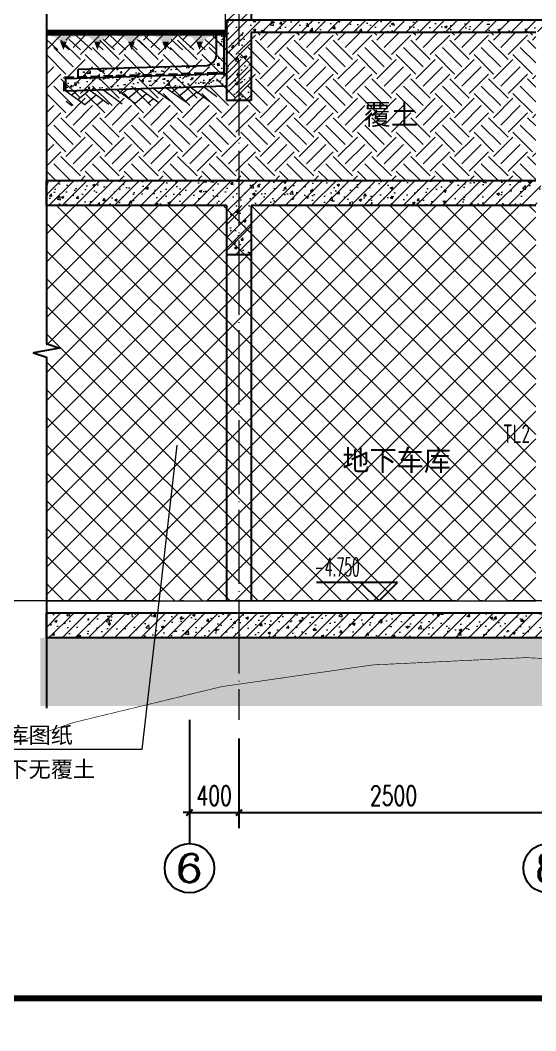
# Model space of a CAD drawing. Extents: x -1712635 to -854203, y -534641 to -21985.
# Drawn here: x -1011001 to -1006833, y -90455 to -82275 of the extents above; entities that cross this region are included whole.
import ezdxf
from ezdxf.enums import TextEntityAlignment as Align

# ---------------------------------------------------------------- set-up
doc = ezdxf.new("R2010")
doc.units = 0
doc.header["$LTSCALE"] = 1000
doc.linetypes.add('DASH', pattern=[0.35, 0.25, -0.1])
doc.linetypes.add('DOTE', pattern=[2.42, 2, -0.2, 0.02, -0.2])
doc.layers.get('0').update_dxf_attribs({"linetype": 'CONTINUOUS'})
doc.layers.get('Defpoints').update_dxf_attribs({"linetype": 'CONTINUOUS'})
for name, color, linetype in [('-TK', 7, 'CONTINUOUS'), ('A-AXIS_TEXT', 7, 'CONTINUOUS'), ('AXIS', 3, 'CONTINUOUS'), ('COLUMN', 4, 'CONTINUOUS'), ('DIM_ELEV', 3, 'CONTINUOUS'), ('DIM_SYMB', 3, 'CONTINUOUS'), ('PUB_TEXT', 2, 'CONTINUOUS'), ('S-X详图填充', 252, 'CONTINUOUS'), ('TEXT', 2, 'CONTINUOUS'), ('WALL', 2, 'CONTINUOUS'), ('看线', 251, 'CONTINUOUS')]:
    doc.layers.add(name, color=color, linetype=linetype)
for name, color, linetype, lineweight in [('AXIS_TEXT', 7, 'CONTINUOUS', 20), ('DOTE', 19, 'DOTE', 9), ('HS-A-轮廓线-地下室', 3, 'DASH', 18), ('PUB_HATCH', 8, 'CONTINUOUS', 9), ('内粉刷', 37, 'CONTINUOUS', 9), ('填充', 251, 'CONTINUOUS', 5), ('立面-中轮廓线', 30, 'CONTINUOUS', 35), ('粉刷', 251, 'CONTINUOUS', 9)]:
    doc.layers.add(name, color=color, linetype=linetype, lineweight=lineweight)
doc.styles.add('_TCH_AXIS', font='COMPLEX', dxfattribs={"bigfont": 'GBCBIG'})
doc.styles.add('_TCH_DIM', font='SIMPLEX.shx', dxfattribs={"width": 0.7, "bigfont": 'GBCBIG.shx'})
doc.styles.add('_TCH_DIM_T3', font='SIMPLEX', dxfattribs={"width": 0.705882, "bigfont": 'GBCBIG'})
doc.styles.add('COMPLEX', font='COMPLEX')
doc.styles.add('TSSD_REIN', font='tssdeng.shx', dxfattribs={"width": 0.7, "height": 300, "bigfont": 'tssdchn.shx'})
doc.styles.add('黑体', font='simhei.ttf')
doc.dimstyles.new('_TCH_ARCH&&50', dxfattribs={"dimtxt": 157.5, "dimasz": 50, "dimexe": 125, "dimexo": 150, "dimgap": 58.75, "dimtad": 1, "dimdec": 0, "dimzin": 0, "dimdsep": 46, "dimtxsty": '_TCH_DIM_T3', "dimblk": 'ARCHTICK', "dimcen": 0.09, "dimclrt": 7, "dimazin": 0, "dimtfac": 1, "dimtdec": 0, "dimtix": 1, "dimtmove": 2, "dimatfit": 3, "dimldrblk": 'ARCHTICK', "dimfxl": 0, "dimtolj": 1, "dimtzin": 0, "dimarcsym": 0})
pattern_1 = [(50, (28072.99, 249033.25), (143.452037, -12.550427), [15, -165]), (355, (28072.99, 249033.25), (-27.750267, 150.438427), [12, -132]), (100.4514, (28084.94, 249032.2), (115.701876, 137.88791), [12.74804, -140.22842]), (46.1842, (28072.99, 249073.25), (213.44821, -33.1038), [22.5, -247.5]), (96.6356, (28090.77, 249070.5), (186.93254, 194.82357), [19.12206, -210.3426]), (351.1842, (28072.99, 249073.25), (186.93239, 194.82372), [18, -198]), (21, (28092.99, 249063.25), (119.38141, -80.52378), [15, -165]), (326, (28092.99, 249063.25), (48.663066, 145.03001), [12, -132]), (71.4514, (28102.93, 249056.54), (168.044526, 64.5061), [12.74804, -140.22842]), (37.5, (28072.986, 249033.25), (2.431971, 66.578771), [0, -130.4, 0, -134, 0, -132.5]), (7.5, (28072.986, 249033.25), (52.613907, 78.882342), [0, -76.4, 0, -127.4, 0, -50.5]), (327.5, (28028.386, 249033.25), (106.764487, -4.510974), [0, -50, 0, -156, 0, -207]), (317.5, (28008.39, 249033.25), (116.637234, 20.020996), [0, -65, 0, -103.6, 0, -147])]
pattern_2 = [(45, (-1417220.55, -45916.55), (-53.033009, 53.033009), []), (50, (-1417220.55, -45916.55), (215.178055, -18.82564), [22.5, -247.5]), (355, (-1417220.55, -45916.55), (-41.6254, 225.65764), [18, -198]), (100.4514, (-1417202.62, -45918.12), (173.55281, 206.83186), [19.12206, -210.34263]), (46.1842, (-1417220.55, -45856.55), (320.17231, -49.6557), [33.75, -371.25]), (96.6356, (-1417193.87, -45860.7), (280.3988, 292.23536), [28.68309, -315.5139]), (351.1842, (-1417220.55, -45856.55), (280.39858, 292.23558), [27, -297]), (21, (-1417190.55, -45871.55), (179.072116, -120.78567), [22.5, -247.5]), (326, (-1417190.55, -45871.55), (72.9946, 217.54501), [18, -198]), (71.4514, (-1417175.63, -45881.61), (252.06679, 96.75915), [19.12206, -210.34263]), (37.5, (-1417220.55, -45916.55), (3.647957, 99.868156), [0, -195.6, 0, -201, 0, -198.75]), (7.5, (-1417220.55, -45916.55), (78.92086, 118.323514), [0, -114.6, 0, -191.1, 0, -75.75]), (327.5, (-1417287.45, -45916.55), (160.146731, -6.766462), [0, -75, 0, -234, 0, -310.5]), (317.5, (-1417317.45, -45916.55), (174.95585, 30.031495), [0, -97.5, 0, -155.4, 0, -220.5])]

# ---------------------------------------------------------------- blocks, each defined once
blk = doc.blocks.new('$LINEPAT$素土夯实')
at = {"color": 0}
for p, q in [((0, -210), (210, 0)), ((120, -300), (420, 0)), ((420, 0), (608, -188)), ((495, -300), (795, 0)), ((615, 0), (705, -90)), ((315, -105), (502, -293)), ((210, -210), (300, -300)), ((705, -300), (795, -210))]:
    blk.add_line(p, q, dxfattribs=at)
blk = doc.blocks.new('$LinePat$自然土壤')
at = {"color": 0}
for p, q in [((0, -90), (71, -19)), ((0, -300), (211, -89)), ((420, -300), (630, -90)), ((210, -300), (286, -224))]:
    blk.add_line(p, q, dxfattribs=at)
for points in [[(0, 0), (630, 0), (168, -45), (462, -45)], [(168, -45), (462, -45), (252, -132), (378, -132)], [(252, -132), (378, -132), (315, -300)]]:
    blk.add_solid(points, dxfattribs=at)
blk = doc.blocks.new('sanshui')
at = {"layer": '粉刷'}
h = blk.add_hatch(dxfattribs=at)
h.set_pattern_fill('混凝土', color=256, scale=20)
h.set_pattern_definition(pattern_1)
edge = h.paths.add_edge_path()
edge.add_line((346317.8, 427329.6), (346257.8, 427329.6))
edge.add_line((346257.8, 427329.6), (346257.8, 427160.3))
edge.add_arc((346157.8, 427160.3), 100, 271.71836, 360, ccw=False)
edge.add_line((346160.8, 427060.3), (345137.8, 427029.6))
edge.add_line((345137.8, 427029.6), (345137.8, 426969.6))
edge.add_line((345137.8, 426969.6), (346317.8, 427005))
edge.add_line((346317.8, 427005), (346317.8, 427329.6))
h = blk.add_hatch(dxfattribs=at)
h.set_pattern_fill('混凝土', color=256, scale=20)
h.set_pattern_definition(pattern_1)
h.paths.add_polyline_path([(346337.8, 426895.6), (346337.8, 426995.6), (345037.8, 426956.6), (345037.8, 426856.6)])
at = {"layer": 'COLUMN'}
for p, q in [((346257.8, 427329.6), (346317.8, 427329.6)), ((346257.8, 427160.3), (346257.8, 427329.6)), ((346317.8, 426995), (346317.8, 427329.6)), ((346160.8, 427060.3), (345137.8, 427029.6)), ((345137.8, 426959.6), (345137.8, 427029.6)), ((346338.1, 426995.6), (345037.8, 426956.6)), ((345037.8, 426856.6), (345037.8, 426956.6)), ((346338.1, 426895.6), (345037.8, 426856.6))]:
    blk.add_line(p, q, dxfattribs=at)
blk.add_arc((346157.8, 427160.3), 100, 271.71836, 0, dxfattribs=at)
at = {"layer": '立面-中轮廓线', "linetype": 'DASH', "ltscale": 0.3}
blk.add_lwpolyline([(345027.8, 426856.6), (345027.8, 426966.3), (346317.8, 427005)], dxfattribs=at)
at = {"layer": '粉刷'}
blk.add_line((344881.5, 427329.6), (346257.8, 427329.6), dxfattribs=at)
at = {"layer": '粉刷', "yscale": 0.4, "zscale": 0.4}
for name, p, xscale, rotation in [('$LinePat$自然土壤', (345156.8, 427309.6), -0.4369306507241237, 359.9999999999903), ('$LinePat$自然土壤', (345432, 427309.6), -0.4369306507241237, 359.9999999999903), ('$LinePat$自然土壤', (345707.3, 427309.6), -0.4369306507241237, 359.9999999999903), ('$LinePat$自然土壤', (345982.6, 427309.6), -0.4369306507241237, 359.9999999999903), ('$LinePat$自然土壤', (346257.8, 427309.6), -0.4369306507241237, 359.9999999999903), ('$LINEPAT$素土夯实', (345444.5, 426868.8), -0.5117605352322558, 1.718358001643932), ('$LINEPAT$素土夯实', (345851.2, 426881), -0.5117605352322558, 1.718358001643932), ('$LINEPAT$素土夯实', (346257.8, 426893.2), -0.5117605352322558, 1.718358001643932)]:
    blk.add_blockref(name, p, dxfattribs=dict(at, xscale=xscale, rotation=rotation))
blk = doc.blocks.new('_ArchTick')
at = {"color": 0, "const_width": 0.35}
blk.add_lwpolyline([(-0.5, -0.5), (0.5, 0.5)], dxfattribs=at)
blk = doc.blocks.new('*D1320')
at = {"layer": 'AXIS', "color": 0, "lineweight": -2}
for p, q in [((-1009232.8, -88089.4), (-1009232.8, -88814.4)), ((-1006732.8, -88089.4), (-1006732.8, -88814.4)), ((-1009232.8, -88689.4), (-1006732.8, -88689.4))]:
    blk.add_line(p, q, dxfattribs=at)
at = {"layer": 'Defpoints', "color": 0}
for p in [(-1009232.8, -87939.4), (-1006732.8, -87939.4), (-1006732.8, -88689.4)]:
    blk.add_point(p, dxfattribs=at)
at = {"layer": 'AXIS', "color": 0, "lineweight": -2, "xscale": 50, "yscale": 50, "zscale": 50, "rotation": 180}
blk.add_blockref('_ArchTick', (-1009232.8, -88689.4), dxfattribs=at)
at = {"layer": 'AXIS', "color": 0, "lineweight": -2, "xscale": 50, "yscale": 50, "zscale": 50}
blk.add_blockref('_ArchTick', (-1006732.8, -88689.4), dxfattribs=at)
at = {"layer": 'AXIS', "color": 7, "insert": (-1007982.8, -88551.9), "char_height": 157.5, "attachment_point": 5, "style": '_TCH_DIM_T3'}
blk.add_mtext('\\A1;2500', dxfattribs=at)
blk = doc.blocks.new('*D1321')
at = {"layer": 'AXIS', "color": 0, "lineweight": -2}
for p, q in [((-1009632.7, -88089.4), (-1009632.7, -88814.4)), ((-1009232.8, -88089.4), (-1009232.8, -88814.4)), ((-1009632.7, -88689.4), (-1009682.7, -88689.4)), ((-1009632.7, -88689.4), (-1009232.8, -88689.4)), ((-1009232.8, -88689.4), (-1009182.8, -88689.4))]:
    blk.add_line(p, q, dxfattribs=at)
at = {"layer": 'Defpoints', "color": 0}
for p in [(-1009632.7, -87939.4), (-1009232.8, -87939.4), (-1009232.8, -88689.4)]:
    blk.add_point(p, dxfattribs=at)
at = {"layer": 'AXIS', "color": 0, "lineweight": -2, "xscale": 50, "yscale": 50, "zscale": 50}
blk.add_blockref('_ArchTick', (-1009632.7, -88689.4), dxfattribs=at)
at = {"layer": 'AXIS', "color": 0, "lineweight": -2, "xscale": 50, "yscale": 50, "zscale": 50, "rotation": 180}
blk.add_blockref('_ArchTick', (-1009232.8, -88689.4), dxfattribs=at)
at = {"layer": 'AXIS', "color": 7, "insert": (-1009432.8, -88551.9), "char_height": 157.5, "attachment_point": 5, "style": '_TCH_DIM_T3'}
blk.add_mtext('\\A1;400', dxfattribs=at)
blk = doc.blocks.new('_AXISO')
blk.add_circle((0, 0), 0.5)
at = {"layer": 'A-AXIS_TEXT', "style": 'COMPLEX', "width": 1.041667}
blk.add_attdef('A', text='', height=0.56, dxfattribs=at).set_placement((-0.25, -0.28), (0.25, -0.28), align=Align.FIT)
blk = doc.blocks.new('A1')
at = {"const_width": 100}
blk.add_lwpolyline([(2500, 58400), (2500, 1000), (83100, 1000), (83100, 58400)], close=True, dxfattribs=at)

msp = doc.modelspace()

# ---------------------------------------------------------------- hatches: boundary and pattern name
at = {"layer": 'PUB_HATCH'}
h = msp.add_hatch(dxfattribs=at)
h.set_pattern_fill('普通砖', color=256, scale=30, style=0)
h.set_pattern_definition([(45, (-1417220.55, -45862.695), (-53.03303, 53.03303), [])])
h.paths.add_polyline_path([(-1009132.79, -79225.34), (-1009332.79, -79225.34), (-1009332.79, -82275.14), (-1009132.79, -82275.14)])
h = msp.add_hatch(dxfattribs=at)
h.set_pattern_fill('钢筋混凝土', color=256, scale=30, style=0)
h.set_pattern_definition(pattern_2)
h.paths.add_polyline_path([(-1009132.79, -82375.14), (-1009332.79, -82275.14), (-1009332.79, -82925.34), (-1009132.79, -82925.34)])
h = msp.add_hatch(dxfattribs=at)
h.set_pattern_fill('钢筋混凝土', color=256, scale=30, style=0)
h.set_pattern_definition(pattern_2)
h.paths.add_polyline_path([(-1006732.36, -82341.8), (-1006731.5, -82275.14), (-1009332.79, -82275.14), (-1009132.79, -82375.14), (-1006832.79, -82375.14)])
h = msp.add_hatch(dxfattribs=at)
h.set_pattern_fill('钢筋混凝土', color=256, scale=30, style=0)
h.set_pattern_definition(pattern_2)
h.paths.add_polyline_path([(-1009232.79, -83708.67), (-1009232.79, -83575.34), (-1010789.39, -83575.34), (-1010789.39, -83775.34), (-1009332.79, -83775.34)])
h = msp.add_hatch(dxfattribs=at)
h.set_pattern_fill('钢筋混凝土', color=256, scale=30, style=0)
h.set_pattern_definition(pattern_2)
h.paths.add_polyline_path([(-1006766.04, -83642), (-1006832.71, -83575.34), (-1009232.79, -83575.34), (-1009232.79, -83708.67), (-1009132.79, -83775.34), (-1006832.7, -83775.34)])
h = msp.add_hatch(dxfattribs=at)
h.set_pattern_fill('钢筋混凝土', color=256, scale=30, style=0)
h.set_pattern_definition(pattern_2)
h.paths.add_polyline_path([(-1009232.79, -83708.67), (-1009332.79, -83775.34), (-1009332.79, -84175.26), (-1009132.79, -84175.26), (-1009132.79, -83775.34)])
h = msp.add_hatch(dxfattribs=at)
h.set_pattern_fill('钢筋混凝土', color=256, scale=30, style=0)
h.set_pattern_definition(pattern_2)
h.paths.add_polyline_path([(-1006732.79, -87275.34), (-1006732.79, -87075.34), (-1010789.39, -87075.34), (-1010789.39, -87275.34)])
at = {"layer": '填充'}
h = msp.add_hatch(dxfattribs=at)
h.set_pattern_fill('EARTH', color=250, scale=70, angle=45, style=0)
h.set_pattern_definition([(45, (-1806659.1, -468839.6), (0, 314.308964), [222.25, -222.25]), (45, (-1806718.04, -468780.67), (0, 314.308964), [222.25, -222.25]), (45, (-1806776.97, -468721.73), (0, 314.308964), [222.25, -222.25]), (135, (-1806776.97, -468682.45), (-314.308964, 0), [222.25, -222.25]), (135, (-1806718.04, -468623.51), (-314.308964, 0), [222.25, -222.25]), (135, (-1806659.1, -468564.58), (-314.308964, 0), [222.25, -222.25])])
edge = h.paths.add_edge_path()
edge.add_line((-1010789.01, -82375.35), (-1010789.78, -83575.34))
edge.add_line((-1010789.39, -83575.34), (-1006832.75, -83572.84))
edge.add_line((-1006832.75, -83572.84), (-1006832.75, -82377.64))
edge.add_line((-1006832.75, -82377.64), (-1010789.39, -82375.35))
h = msp.add_hatch(dxfattribs=at)
h.set_pattern_fill('ANSI37', color=196, scale=100, style=0)
h.set_pattern_definition([(45, (-998732.8, -77115.3), (-112.2532, 112.2532), []), (135, (-998732.8, -77115.3), (-112.2532, -112.2532), [])])
h.paths.add_polyline_path([(-1010789.39, -83775.34), (-1010789.39, -86975.34), (-1006832.8, -86975.56), (-1006832.8, -83775.34), (-1009132.79, -83775.34)])
h = msp.add_hatch(dxfattribs=at)
h.set_pattern_fill('EARTH', color=250, scale=50, angle=45, style=0)
h.set_pattern_definition([(45, (-1162427.88, 49808.73), (0, 224.5064), [158.75, -158.75]), (45, (-1162469.97, 49850.82), (0, 224.5064), [158.75, -158.75]), (45, (-1162512.07, 49892.92), (0, 224.5064), [158.75, -158.75]), (135, (-1162512.07, 49920.98), (-224.5064, 0), [158.75, -158.75]), (135, (-1162469.97, 49963.08), (-224.5064, 0), [158.75, -158.75]), (135, (-1162427.88, 50005.17), (-224.5064, 0), [158.75, -158.75])])
h.paths.add_polyline_path([(-995660.61, -87825.24), (-995660.61, -87274.99), (-1010839.46, -87274.99), (-1010839.46, -87825.24)])

# ---------------------------------------------------------------- linework, layer by layer
at = {"layer": 'AXIS'}
msp.add_line((-1009632.73, -87939.44), (-1009632.73, -88939.44), dxfattribs=at)
at = {"layer": 'DIM_ELEV'}
for p, q in [((-1007950.11, -86825.34), (-1008606.11, -86825.34)), ((-1008100.11, -86975.34), (-1008250.11, -86825.34)), ((-1008100.11, -86975.34), (-1007950.11, -86825.34))]:
    msp.add_line(p, q, dxfattribs=at)
at = {"layer": 'DIM_SYMB'}
msp.add_lwpolyline([(-1010789.39, -82050.99), (-1010789.39, -84891.29), (-1010684.39, -84929.5), (-1010894.39, -84966.53), (-1010789.39, -85003.79), (-1010789.39, -87844.08)], dxfattribs=at)
at = {"layer": 'DOTE', "linetype": 'DOTE', "ltscale": 0.3}
msp.add_line((-1009232.79, -77525.31), (-1009232.79, -87939.44), dxfattribs=at)
at = {"layer": 'DOTE', "linetype": 'DOTE'}
msp.add_line((-995380.61, -86975.34), (-1011107.39, -86975.34), dxfattribs=at)
at = {"layer": 'HS-A-轮廓线-地下室', "color": 4, "linetype": 'ByBlock'}
for p, q in [((-1009734.79, -85714.99), (-1010017.4, -88178.43)), ((-1009734.79, -85714.99), (-1010017.4, -88178.43)), ((-1009734.79, -85714.99), (-1010017.4, -88178.43)), ((-1009734.79, -85714.99), (-1010017.4, -88178.43)), ((-1010017.4, -88178.43), (-1012188.2, -88178.43))]:
    msp.add_line(p, q, dxfattribs=at)
at = {"layer": 'PUB_HATCH', "color": 215}
msp.add_lwpolyline([(-1009342.42, -78475.29), (-1009342.8, -78935.3), (-1009342.8, -78935.3), (-1009342.79, -82375.3)], dxfattribs=at)
at = {"layer": 'S-X详图填充', "color": 2, "const_width": 5}
msp.add_lwpolyline([(-1040655.48, -93928.37, -0.5773503), (-1018160.95, -93928.37, -0.5773503), (-995666.42, -93928.37, -0.5773503), (-973171.89, -93928.37, -0.5773503), (-950677.37, -93928.37, -0.5773503), (-928182.84, -93928.37, -0.5773503), (-905688.31, -93928.37, -0.5773503), (-883193.78, -93928.37, -0.5773503), (-860699.26, -93928.37, -0.5773503), (-860699.26, -116422.9, -0.5773503), (-860699.26, -138917.43, -0.5773503)], format="xyb", dxfattribs=at)
at = {"layer": 'WALL'}
for p, q in [((-1009132.79, -79225.34), (-1009132.79, -82275.14)), ((-1009332.79, -82275.14), (-1009332.79, -82925.34)), ((-1006731.5, -82275.14), (-1009332.79, -82275.14)), ((-1009132.79, -82375.14), (-1009132.79, -82925.34)), ((-1006832.79, -82375.14), (-1009132.79, -82375.14)), ((-1009132.79, -82925.34), (-1009332.79, -82925.34)), ((-1009232.79, -83575.34), (-1010789.39, -83575.34)), ((-1010789.39, -83775.34), (-1010789.39, -83575.34)), ((-1006832.71, -83575.34), (-1009232.79, -83575.34)), ((-1009332.79, -83775.34), (-1010789.39, -83775.34)), ((-1009332.79, -83775.34), (-1009332.79, -84175.26)), ((-1006832.7, -83775.34), (-1009132.79, -83775.34)), ((-1009132.79, -83775.34), (-1009132.79, -84175.26)), ((-1009132.79, -84175.26), (-1009332.79, -84175.26)), ((-1006732.79, -87075.34), (-1010789.39, -87075.34)), ((-1010789.39, -87275.34), (-1010789.39, -87075.34)), ((-1006732.79, -87275.34), (-1010789.39, -87275.34))]:
    msp.add_line(p, q, dxfattribs=at)
at = {"layer": 'WALL', "color": 1, "const_width": 50}
msp.add_lwpolyline([(-1009332.79, -82375.34), (-1010789.39, -82375.34)], dxfattribs=at)
at = {"layer": '内粉刷'}
msp.add_line((-1010789.39, -86975.34), (-1006832.86, -86975.34), dxfattribs=at)
at = {"layer": '看线'}
for p, q in [((-1009332.79, -84175.26), (-1009332.79, -86975.34)), ((-1009132.79, -84175.26), (-1009132.79, -86975.34))]:
    msp.add_line(p, q, dxfattribs=at)

# ---------------------------------------------------------------- block references
at = {"layer": '-TK', "xscale": 0.5, "yscale": 0.5, "zscale": 0.5}
msp.add_blockref('A1', (-1029287.77, -90692.79), dxfattribs=at)
msp.add_blockref('sanshui', (-1355670.92, -509704.93))
at = {"layer": 'AXIS'}
ref = msp.add_blockref('_AXISO', (-1009632.73, -89139.44), dxfattribs=dict(at, xscale=400, yscale=400, zscale=400))
ref.add_attrib('A', '6', dxfattribs={"layer": 'AXIS_TEXT', "height": 226.27, "style": '_TCH_AXIS', "width": 1.5}).set_placement((-1009745.87, -89252.57), (-1009519.59, -89252.57), align=Align.FIT)
ref = msp.add_blockref('_AXISO', (-1006732.79, -89139.44), dxfattribs=dict(at, xscale=400, yscale=400, zscale=400))
ref.add_attrib('A', '8', dxfattribs={"layer": 'AXIS_TEXT', "height": 226.27, "style": '_TCH_AXIS', "width": 1.5}).set_placement((-1006845.93, -89252.57), (-1006619.66, -89252.57), align=Align.FIT)

# ---------------------------------------------------------------- texts
at = {"layer": 'PUB_TEXT'}
for s, p in [('覆土', (-1008224.32, -83121.03)), ('地下车库', (-1008395.83, -85921.03))]:
    msp.add_text(s, height=168.794, dxfattribs=at).set_placement(p)
at = {"layer": 'PUB_TEXT', "style": '_TCH_DIM', "width": 0.494118}
msp.add_text('-4.750', height=148.75, dxfattribs=at).set_placement((-1008621.11, -86775.29))
at = {"layer": 'PUB_TEXT', "linetype": 'ByBlock', "style": '黑体'}
for s, p in [('阴影部分详地库图纸', (-1012188.2, -88127.64)), ('非人防区主楼下无覆土', (-1012188.2, -88403.48))]:
    msp.add_text(s, height=131.435, dxfattribs=at).set_placement(p)
at = {"layer": 'TEXT', "color": 230, "style": 'TSSD_REIN', "width": 0.7}
msp.add_text('TL2', height=150, dxfattribs=at).set_placement((-1007098.41, -85697.68))

# ---------------------------------------------------------------- dimensions: what is measured, and where the dimension line sits
at = {"layer": 'AXIS'}
for p1, p2, picture, middle in [((-1009632.73, -87939.44), (-1009232.79, -87939.44), '*D1321', (-1009432.76, -88551.94)), ((-1009232.79, -87939.44), (-1006732.79, -87939.44), '*D1320', (-1007982.79, -88551.94))]:
    dim = msp.add_aligned_dim(p1=p1, p2=p2, distance=-750, dimstyle='_TCH_ARCH&&50', dxfattribs=at)
    dim.commit()
    dim.dimension.update_dxf_attribs({"geometry": picture, "text_midpoint": middle})

doc.saveas('drawing.dxf')
